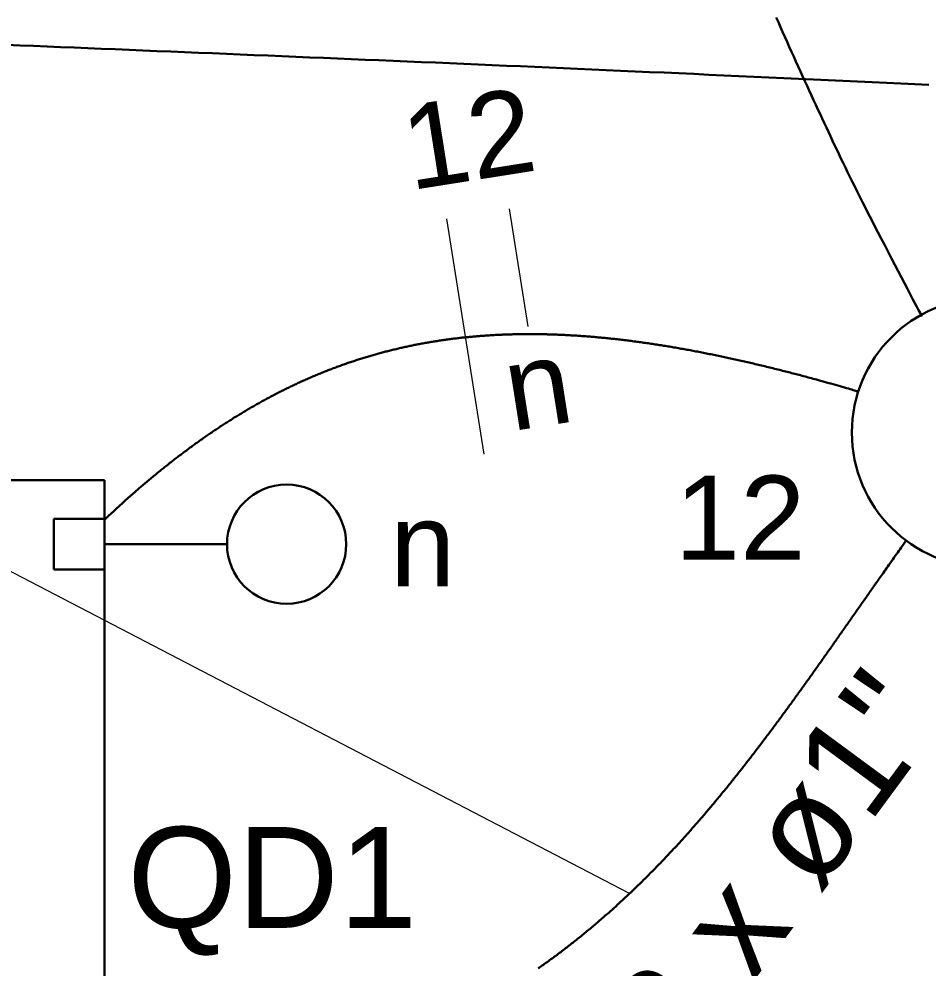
# Model space of a CAD drawing. Header units: millimetres. Extents: x 0 to 55.3, y 20.8 to 61.4.
# Drawn here: x 8.661 to 9.614, y 37.814 to 38.809 of the extents above; entities that cross this region are included whole.
import ezdxf

# ---------------------------------------------------------------- set-up
doc = ezdxf.new("R2010")
doc.units = ezdxf.units.MM
for name, color, linetype, lineweight in [('ARQ_-_ALV_5', 1, 'Continuous', 30), ('EL-Condutos', 4, 'Continuous', 30), ('EL-Fios', 2, 'Continuous', 20), ('EL-Textos_condutos', 2, 'Continuous', 20), ('EL-Textos_fios', 2, 'Continuous', 20), ('EL-Textos_pontos', 2, 'Continuous', 30), ('P-SIMBOL', 3, 'Continuous', 30), ('TE-Condutos', 3, 'Continuous', 30)]:
    doc.layers.add(name, color=color, linetype=linetype, lineweight=lineweight)
doc.styles.add('Arial', font='Arial')

msp = doc.modelspace()

# ---------------------------------------------------------------- linework, layer by layer
at = {"layer": 'ARQ_-_ALV_5'}
for p, q in [((8.750002, 38.325499), (8.600002, 38.325499)), ((8.750002, 36.975499), (8.750002, 38.325499))]:
    msp.add_line(p, q, dxfattribs=at)
at = {"layer": 'EL-Condutos', "linetype": 'Continuous', "flags": 128}
for points in [[(9.607121, 38.497408), (9.606894, 38.497839), (9.606232, 38.499093), (9.605166, 38.501115), (9.603726, 38.503849), (9.601941, 38.50724), (9.599842, 38.511232), (9.597458, 38.515769), (9.594819, 38.520797), (9.591955, 38.526258), (9.588896, 38.532098), (9.585672, 38.538261), (9.582312, 38.544691), (9.578848, 38.551332), (9.575308, 38.55813), (9.571722, 38.565028), (9.568121, 38.571971), (9.564534, 38.578903), (9.560992, 38.585768), (9.557523, 38.592511), (9.554159, 38.599076), (9.55098, 38.605305), (9.547923, 38.611324), (9.544979, 38.617147), (9.542141, 38.622788), (9.5394, 38.628263), (9.536751, 38.633585), (9.534183, 38.638768), (9.53169, 38.643829), (9.529264, 38.64878), (9.526898, 38.653637), (9.524582, 38.658413), (9.52231, 38.663125), (9.520074, 38.667785), (9.517866, 38.672408), (9.515678, 38.67701), (9.513503, 38.681604), (9.511333, 38.686204), (9.509159, 38.690827), (9.506975, 38.695485), (9.504772, 38.700193), (9.502583, 38.704881), (9.50037, 38.709627), (9.498136, 38.714428), (9.495883, 38.719281), (9.493613, 38.724181), (9.491327, 38.729125), (9.489028, 38.734109), (9.486718, 38.739129), (9.484399, 38.744181), (9.482073, 38.749262), (9.479742, 38.754368), (9.477408, 38.759494), (9.475073, 38.764638), (9.472739, 38.769795), (9.470408, 38.774962), (9.468083, 38.780135), (9.465765, 38.78531), (9.463456, 38.790483), (9.461159, 38.795651), (9.458875, 38.800809), (9.456642, 38.805873), (9.454424, 38.810924)], [(9.540041, 38.418719), (9.539891, 38.418762), (9.539456, 38.418888), (9.538754, 38.419091), (9.537805, 38.419365), (9.536628, 38.419705), (9.535243, 38.420105), (9.533669, 38.420559), (9.531926, 38.421061), (9.530032, 38.421606), (9.528008, 38.422188), (9.525872, 38.422802), (9.523645, 38.423441), (9.521344, 38.424099), (9.518991, 38.424772), (9.516604, 38.425453), (9.514203, 38.426137), (9.511806, 38.426818), (9.509434, 38.42749), (9.507106, 38.428148), (9.504841, 38.428786), (9.502723, 38.429379), (9.500678, 38.42995), (9.4987, 38.4305), (9.496785, 38.431029), (9.494927, 38.43154), (9.493122, 38.432034), (9.491365, 38.432512), (9.48965, 38.432977), (9.487974, 38.433428), (9.48633, 38.433868), (9.484714, 38.434299), (9.483121, 38.434721), (9.481546, 38.435136), (9.479984, 38.435546), (9.478431, 38.435952), (9.47688, 38.436355), (9.475328, 38.436757), (9.473768, 38.437159), (9.472198, 38.437563), (9.47061, 38.43797), (9.469054, 38.438369), (9.467478, 38.438771), (9.465885, 38.439177), (9.464275, 38.439586), (9.46265, 38.439998), (9.461011, 38.440413), (9.459359, 38.44083), (9.457696, 38.441248), (9.456023, 38.441667), (9.454341, 38.442088), (9.452651, 38.442509), (9.450955, 38.44293), (9.449254, 38.443351), (9.447549, 38.443771), (9.445842, 38.444191), (9.444133, 38.444609), (9.442424, 38.445025), (9.440716, 38.445439), (9.439011, 38.445851), (9.437309, 38.446259), (9.435666, 38.446652), (9.434027, 38.447042), (9.432392, 38.447429), (9.43076, 38.447813), (9.429132, 38.448194), (9.427507, 38.448573), (9.425885, 38.448949), (9.424266, 38.449322), (9.422648, 38.449693), (9.421032, 38.450062), (9.419418, 38.450429), (9.417804, 38.450793), (9.416192, 38.451155), (9.41458, 38.451516), (9.412968, 38.451874), (9.411356, 38.452231), (9.409744, 38.452585), (9.408131, 38.452938), (9.406516, 38.45329), (9.404901, 38.45364), (9.403333, 38.453978), (9.401764, 38.454315), (9.400194, 38.45465), (9.398622, 38.454983), (9.397049, 38.455316), (9.395474, 38.455646), (9.393898, 38.455976), (9.392322, 38.456303), (9.390744, 38.456629), (9.389165, 38.456954), (9.387586, 38.457277), (9.386005, 38.457598), (9.384424, 38.457917), (9.382843, 38.458234), (9.381261, 38.45855), (9.379678, 38.458864), (9.378095, 38.459176), (9.376512, 38.459486), (9.374929, 38.459794), (9.373345, 38.4601), (9.37181, 38.460394), (9.370275, 38.460687), (9.368739, 38.460978), (9.367203, 38.461267), (9.365668, 38.461554), (9.364132, 38.461839), (9.362596, 38.462123), (9.36106, 38.462404), (9.359524, 38.462683), (9.357987, 38.46296), (9.35645, 38.463236), (9.354913, 38.463509), (9.353376, 38.463781), (9.351838, 38.46405), (9.350301, 38.464317), (9.348762, 38.464583), (9.347224, 38.464846), (9.345685, 38.465108), (9.344146, 38.465367), (9.342606, 38.465625), (9.341111, 38.465872), (9.339616, 38.466118), (9.338121, 38.466362), (9.336625, 38.466605), (9.335128, 38.466845), (9.333632, 38.467083), (9.332135, 38.467319), (9.330638, 38.467553), (9.32914, 38.467785), (9.327642, 38.468015), (9.326143, 38.468243), (9.324645, 38.468469), (9.323146, 38.468693), (9.321646, 38.468915), (9.320146, 38.469135), (9.318646, 38.469353), (9.317146, 38.469568), (9.315645, 38.469782), (9.314145, 38.469993), (9.312643, 38.470202), (9.311185, 38.470403), (9.309726, 38.470602), (9.308266, 38.470799), (9.306807, 38.470994), (9.305347, 38.471187), (9.303887, 38.471378), (9.302427, 38.471566), (9.300966, 38.471753), (9.299506, 38.471937), (9.298045, 38.472119), (9.296583, 38.472299), (9.295122, 38.472477), (9.29366, 38.472652), (9.292198, 38.472826), (9.290735, 38.472997), (9.289273, 38.473166), (9.28781, 38.473333), (9.286347, 38.473497), (9.284883, 38.473659), (9.28342, 38.473819), (9.281996, 38.473973), (9.280571, 38.474124), (9.279147, 38.474273), (9.277722, 38.47442), (9.276297, 38.474565), (9.274872, 38.474707), (9.273447, 38.474848), (9.272021, 38.474986), (9.270595, 38.475121), (9.269169, 38.475255), (9.267743, 38.475386), (9.266316, 38.475515), (9.264889, 38.475642), (9.263462, 38.475766), (9.262035, 38.475888), (9.260608, 38.476008), (9.259181, 38.476125), (9.257753, 38.47624), (9.256325, 38.476353), (9.254897, 38.476463), (9.253505, 38.476568), (9.252113, 38.476671), (9.250722, 38.476772), (9.249329, 38.47687), (9.247937, 38.476966), (9.246545, 38.47706), (9.245152, 38.477151), (9.243759, 38.47724), (9.242367, 38.477326), (9.240974, 38.477411), (9.23958, 38.477493), (9.238187, 38.477572), (9.236794, 38.477649), (9.2354, 38.477724), (9.234007, 38.477796), (9.232613, 38.477866), (9.231219, 38.477933), (9.229825, 38.477998), (9.228431, 38.47806), (9.227036, 38.47812), (9.225675, 38.478177), (9.224314, 38.47823), (9.222953, 38.478282), (9.221591, 38.478331), (9.22023, 38.478377), (9.218868, 38.478421), (9.217507, 38.478463), (9.216145, 38.478502), (9.214783, 38.478539), (9.213421, 38.478573), (9.212059, 38.478605), (9.210697, 38.478634), (9.209335, 38.478661), (9.207973, 38.478686), (9.206611, 38.478707), (9.205249, 38.478727), (9.203887, 38.478743), (9.202524, 38.478758), (9.201162, 38.478769), (9.1998, 38.478778), (9.198467, 38.478785), (9.197135, 38.478789), (9.195802, 38.47879), (9.194469, 38.478789), (9.193136, 38.478785), (9.191804, 38.478779), (9.190471, 38.47877), (9.189138, 38.478759), (9.187806, 38.478745), (9.186473, 38.478729), (9.18514, 38.47871), (9.183808, 38.478689), (9.182475, 38.478665), (9.181143, 38.478638), (9.17981, 38.478609), (9.178478, 38.478577), (9.177146, 38.478543), (9.175814, 38.478506), (9.174482, 38.478466), (9.173149, 38.478424), (9.171843, 38.478379), (9.170537, 38.478333), (9.169231, 38.478283), (9.167925, 38.478232), (9.166619, 38.478177), (9.165313, 38.47812), (9.164007, 38.47806), (9.162702, 38.477998), (9.161396, 38.477933), (9.160091, 38.477866), (9.158786, 38.477795), (9.157481, 38.477723), (9.156176, 38.477647), (9.154871, 38.477569), (9.153567, 38.477488), (9.152262, 38.477405), (9.150958, 38.477318), (9.149654, 38.477229), (9.14835, 38.477138), (9.147047, 38.477043), (9.145765, 38.476948), (9.144483, 38.47685), (9.143201, 38.476749), (9.14192, 38.476646), (9.140639, 38.47654), (9.139358, 38.476431), (9.138078, 38.47632), (9.136797, 38.476206), (9.135517, 38.476089), (9.134237, 38.475969), (9.132957, 38.475847), (9.131678, 38.475722), (9.130399, 38.475595), (9.12912, 38.475464), (9.127842, 38.475331), (9.126563, 38.475195), (9.125285, 38.475057), (9.124008, 38.474916), (9.12273, 38.474772), (9.121453, 38.474625), (9.120194, 38.474477), (9.118934, 38.474327), (9.117675, 38.474174), (9.116417, 38.474018), (9.115159, 38.47386), (9.113901, 38.473699), (9.112643, 38.473535), (9.111386, 38.473369), (9.110129, 38.473199), (9.108873, 38.473027), (9.107617, 38.472852), (9.106361, 38.472675), (9.105106, 38.472494), (9.103851, 38.472311), (9.102597, 38.472126), (9.101343, 38.471937), (9.100089, 38.471746), (9.098836, 38.471551), (9.097583, 38.471354), (9.096331, 38.471155), (9.095092, 38.470954), (9.093853, 38.470751), (9.092615, 38.470545), (9.091377, 38.470336), (9.09014, 38.470125), (9.088903, 38.469911), (9.087667, 38.469694), (9.086431, 38.469474), (9.085195, 38.469251), (9.083961, 38.469026), (9.082726, 38.468798), (9.081492, 38.468567), (9.080259, 38.468333), (9.079026, 38.468097), (9.077794, 38.467858), (9.076562, 38.467616), (9.075331, 38.467371), (9.074101, 38.467124), (9.072871, 38.466873), (9.071641, 38.46662), (9.070421, 38.466366), (9.0692, 38.466109), (9.067981, 38.465849), (9.066762, 38.465586), (9.065544, 38.465321), (9.064326, 38.465053), (9.063109, 38.464782), (9.061893, 38.464508), (9.060677, 38.464232), (9.059462, 38.463953), (9.058247, 38.463671), (9.057033, 38.463386), (9.05582, 38.463098), (9.054607, 38.462808), (9.053396, 38.462515), (9.052184, 38.462219), (9.050974, 38.461921), (9.049764, 38.461619), (9.048555, 38.461315), (9.047346, 38.461008), (9.046142, 38.460699), (9.044939, 38.460387), (9.043736, 38.460073), (9.042534, 38.459756), (9.041333, 38.459436), (9.040133, 38.459113), (9.038933, 38.458787), (9.037734, 38.458459), (9.036536, 38.458128), (9.035338, 38.457794), (9.034142, 38.457458), (9.032946, 38.457119), (9.031751, 38.456777), (9.030556, 38.456432), (9.029363, 38.456084), (9.02817, 38.455734), (9.026978, 38.455381), (9.025787, 38.455025), (9.024597, 38.454666), (9.023408, 38.454305), (9.022218, 38.453941), (9.02103, 38.453574), (9.019842, 38.453204), (9.018655, 38.452831), (9.017469, 38.452456), (9.016284, 38.452078), (9.0151, 38.451697), (9.013916, 38.451313), (9.012734, 38.450927), (9.011552, 38.450538), (9.010372, 38.450146), (9.009192, 38.449752), (9.008013, 38.449355), (9.006835, 38.448955), (9.005658, 38.448552), (9.004482, 38.448147), (9.003307, 38.447739), (9.002133, 38.447328), (9.000959, 38.446915), (8.999787, 38.446499), (8.998611, 38.446078), (8.997435, 38.445655), (8.99626, 38.445229), (8.995087, 38.4448), (8.993914, 38.444368), (8.992742, 38.443934), (8.991572, 38.443497), (8.990402, 38.443058), (8.989233, 38.442615), (8.988066, 38.442171), (8.986899, 38.441723), (8.985734, 38.441273), (8.984569, 38.44082), (8.983406, 38.440364), (8.982243, 38.439906), (8.981082, 38.439445), (8.979921, 38.438982), (8.978762, 38.438516), (8.977604, 38.438047), (8.976446, 38.437576), (8.975281, 38.437098), (8.974116, 38.436617), (8.972953, 38.436134), (8.971791, 38.435649), (8.97063, 38.43516), (8.96947, 38.434669), (8.968311, 38.434176), (8.967153, 38.433679), (8.965996, 38.433181), (8.96484, 38.432679), (8.963686, 38.432175), (8.962533, 38.431668), (8.961381, 38.431159), (8.960229, 38.430647), (8.95908, 38.430133), (8.957931, 38.429616), (8.956783, 38.429097), (8.955637, 38.428575), (8.954491, 38.42805), (8.953347, 38.427523), (8.952191, 38.426987), (8.951036, 38.426449), (8.949882, 38.425908), (8.948729, 38.425365), (8.947578, 38.424819), (8.946427, 38.42427), (8.945278, 38.423719), (8.94413, 38.423165), (8.942984, 38.422609), (8.941838, 38.422051), (8.940694, 38.421489), (8.939551, 38.420926), (8.938409, 38.42036), (8.937269, 38.419791), (8.936129, 38.41922), (8.934991, 38.418647), (8.933854, 38.418071), (8.932719, 38.417492), (8.931584, 38.416911), (8.930451, 38.416328), (8.929303, 38.415734), (8.928155, 38.415137), (8.927009, 38.414537), (8.925864, 38.413935), (8.92472, 38.413331), (8.923578, 38.412724), (8.922437, 38.412115), (8.921297, 38.411503), (8.920158, 38.410889), (8.919021, 38.410273), (8.917885, 38.409654), (8.916751, 38.409033), (8.915617, 38.408409), (8.914485, 38.407783), (8.913355, 38.407155), (8.912225, 38.406524), (8.911097, 38.405891), (8.90997, 38.405255), (8.908845, 38.404618), (8.907721, 38.403977), (8.906577, 38.403323), (8.905435, 38.402667), (8.904295, 38.402008), (8.903156, 38.401347), (8.902018, 38.400683), (8.900881, 38.400017), (8.899746, 38.399349), (8.898613, 38.398679), (8.89748, 38.398006), (8.896349, 38.397331), (8.89522, 38.396654), (8.894092, 38.395974), (8.892965, 38.395292), (8.891839, 38.394608), (8.890715, 38.393922), (8.889593, 38.393233), (8.888472, 38.392543), (8.887352, 38.39185), (8.886233, 38.391155), (8.885117, 38.390458), (8.883978, 38.389744), (8.88284, 38.389028), (8.881704, 38.38831), (8.88057, 38.387589), (8.879437, 38.386867), (8.878305, 38.386142), (8.877175, 38.385414), (8.876046, 38.384685), (8.874918, 38.383953), (8.873792, 38.383219), (8.872667, 38.382483), (8.871544, 38.381745), (8.870422, 38.381004), (8.869301, 38.380261), (8.868181, 38.379516), (8.867063, 38.378769), (8.865945, 38.378019), (8.864829, 38.377268), (8.863715, 38.376513), (8.862601, 38.375757), (8.861463, 38.374981), (8.860325, 38.374202), (8.85919, 38.373421), (8.858055, 38.372638), (8.856922, 38.371853), (8.855791, 38.371065), (8.854661, 38.370276), (8.853533, 38.369485), (8.852406, 38.368692), (8.851281, 38.367897), (8.850158, 38.3671), (8.849036, 38.366302), (8.847917, 38.365502), (8.846799, 38.3647), (8.845683, 38.363897), (8.84457, 38.363093), (8.843458, 38.362287), (8.842348, 38.36148), (8.841241, 38.360671), (8.840136, 38.359861), (8.839005, 38.35903), (8.837876, 38.358197), (8.836749, 38.357362), (8.835623, 38.356526), (8.834499, 38.355688), (8.833377, 38.354848), (8.832256, 38.354005), (8.831135, 38.35316), (8.830015, 38.352312), (8.828896, 38.351462), (8.827777, 38.350608), (8.826658, 38.349751), (8.825539, 38.348891), (8.824419, 38.348027), (8.823299, 38.34716), (8.822178, 38.346288), (8.821057, 38.345412), (8.819933, 38.344532), (8.818809, 38.343648), (8.817683, 38.342758), (8.816524, 38.341839), (8.815363, 38.340916), (8.814203, 38.33999), (8.813043, 38.33906), (8.811884, 38.338128), (8.810728, 38.337195), (8.809574, 38.336262), (8.808424, 38.335329), (8.807278, 38.334397), (8.806138, 38.333466), (8.805003, 38.332539), (8.803876, 38.331614), (8.802756, 38.330694), (8.801645, 38.329779), (8.800544, 38.328869), (8.799452, 38.327966), (8.798371, 38.32707), (8.797302, 38.326183), (8.796246, 38.325304), (8.795203, 38.324434), (8.794144, 38.32355), (8.793097, 38.322673), (8.792058, 38.321802), (8.791025, 38.320932), (8.789994, 38.320062), (8.788962, 38.319188), (8.787927, 38.318307), (8.786884, 38.317416), (8.785831, 38.316512), (8.784764, 38.315593), (8.783681, 38.314655), (8.782578, 38.313695), (8.781452, 38.31271), (8.780299, 38.311698), (8.779118, 38.310655), (8.777904, 38.309578), (8.776654, 38.308465), (8.775365, 38.307313), (8.774035, 38.306117), (8.772659, 38.304877), (8.771194, 38.30355), (8.769689, 38.302183), (8.768158, 38.300789), (8.766613, 38.299377), (8.765065, 38.297961), (8.763528, 38.296552), (8.762014, 38.295162), (8.760535, 38.293801), (8.759103, 38.292482), (8.757731, 38.291217), (8.756431, 38.290017), (8.755216, 38.288894), (8.754097, 38.287859), (8.753087, 38.286924), (8.752199, 38.286101), (8.751445, 38.285402), (8.750837, 38.284838), (8.750387, 38.28442), (8.750108, 38.284161), (8.750012, 38.284072)], [(9.204987, 37.813652), (9.206313, 37.814584), (9.207637, 37.815518), (9.208959, 37.816455), (9.210279, 37.817394), (9.211597, 37.818337), (9.212914, 37.819282), (9.214228, 37.820229), (9.215541, 37.821179), (9.216851, 37.822132), (9.21816, 37.823088), (9.219467, 37.824046), (9.220755, 37.824995), (9.222042, 37.825946), (9.223326, 37.8269), (9.224609, 37.827856), (9.22589, 37.828815), (9.227169, 37.829776), (9.228446, 37.83074), (9.229721, 37.831707), (9.230994, 37.832676), (9.232266, 37.833647), (9.233535, 37.834621), (9.234803, 37.835597), (9.236068, 37.836576), (9.237332, 37.837558), (9.238594, 37.838542), (9.239854, 37.839528), (9.241111, 37.840517), (9.242367, 37.841508), (9.243621, 37.842502), (9.244874, 37.843498), (9.246112, 37.844486), (9.247348, 37.845477), (9.248582, 37.846471), (9.249814, 37.847467), (9.251045, 37.848465), (9.252273, 37.849465), (9.2535, 37.850468), (9.254724, 37.851473), (9.255947, 37.85248), (9.257168, 37.85349), (9.258387, 37.854502), (9.259604, 37.855516), (9.26082, 37.856533), (9.262033, 37.857552), (9.263244, 37.858573), (9.264454, 37.859596), (9.265662, 37.860622), (9.266867, 37.86165), (9.268071, 37.86268), (9.269273, 37.863712), (9.270465, 37.864739), (9.271654, 37.865768), (9.272842, 37.866799), (9.274028, 37.867833), (9.275212, 37.868869), (9.276394, 37.869906), (9.277574, 37.870946), (9.278753, 37.871988), (9.279929, 37.873032), (9.281104, 37.874079), (9.282277, 37.875127), (9.283448, 37.876177), (9.284617, 37.87723), (9.285784, 37.878284), (9.28695, 37.879341), (9.288113, 37.880399), (9.289275, 37.88146), (9.290435, 37.882523), (9.291593, 37.883587), (9.292749, 37.884654), (9.293898, 37.885717), (9.295045, 37.886783), (9.29619, 37.887851), (9.297334, 37.88892), (9.298475, 37.889992), (9.299615, 37.891065), (9.300753, 37.89214), (9.30189, 37.893218), (9.303024, 37.894297), (9.304157, 37.895378), (9.305288, 37.896461), (9.306417, 37.897545), (9.307544, 37.898632), (9.308669, 37.89972), (9.309793, 37.900811), (9.310915, 37.901903), (9.312035, 37.902997), (9.313153, 37.904093), (9.31427, 37.90519), (9.315385, 37.906289), (9.316495, 37.907388), (9.317604, 37.908488), (9.318711, 37.90959), (9.319816, 37.910694), (9.320919, 37.9118), (9.322021, 37.912907), (9.323121, 37.914016), (9.324219, 37.915126), (9.325316, 37.916239), (9.32641, 37.917353), (9.327503, 37.918469), (9.328595, 37.919586), (9.329684, 37.920705), (9.330772, 37.921826), (9.331859, 37.922948), (9.332943, 37.924072), (9.334026, 37.925198), (9.335107, 37.926325), (9.336187, 37.927454), (9.337265, 37.928584), (9.33834, 37.929716), (9.339415, 37.930849), (9.340487, 37.931984), (9.341558, 37.93312), (9.342627, 37.934258), (9.343695, 37.935397), (9.34476, 37.936538), (9.345825, 37.93768), (9.346887, 37.938824), (9.347949, 37.93997), (9.349008, 37.941116), (9.350066, 37.942265), (9.351122, 37.943415), (9.352177, 37.944566), (9.35323, 37.945719), (9.354281, 37.946873), (9.355331, 37.948028), (9.35638, 37.949185), (9.357427, 37.950344), (9.358472, 37.951503), (9.359517, 37.952666), (9.360561, 37.953831), (9.361603, 37.954996), (9.362643, 37.956163), (9.363683, 37.957331), (9.36472, 37.958501), (9.365756, 37.959672), (9.366791, 37.960845), (9.367824, 37.962018), (9.368855, 37.963193), (9.369885, 37.964369), (9.370914, 37.965547), (9.371941, 37.966726), (9.372967, 37.967906), (9.373991, 37.969087), (9.375014, 37.97027), (9.376035, 37.971454), (9.377055, 37.972639), (9.378073, 37.973825), (9.37909, 37.975013), (9.380109, 37.976205), (9.381126, 37.977399), (9.382142, 37.978594), (9.383157, 37.979789), (9.38417, 37.980987), (9.385181, 37.982185), (9.386192, 37.983384), (9.387201, 37.984585), (9.388208, 37.985786), (9.389214, 37.986989), (9.390219, 37.988193), (9.391223, 37.989398), (9.392225, 37.990605), (9.393226, 37.991812), (9.394225, 37.99302), (9.395224, 37.99423), (9.396221, 37.99544), (9.397216, 37.996652), (9.398211, 37.997864), (9.399204, 37.999078), (9.4002, 38.000298), (9.401195, 38.001519), (9.402189, 38.002741), (9.403181, 38.003964), (9.404172, 38.005188), (9.405162, 38.006413), (9.406151, 38.007639), (9.407138, 38.008866), (9.408125, 38.010095), (9.40911, 38.011323), (9.410093, 38.012553), (9.411076, 38.013784), (9.412058, 38.015016), (9.413038, 38.016249), (9.414017, 38.017483), (9.414995, 38.018717), (9.415972, 38.019953), (9.416948, 38.021189), (9.417923, 38.022426), (9.418896, 38.023664), (9.419874, 38.02491), (9.420851, 38.026157), (9.421826, 38.027405), (9.422801, 38.028653), (9.423774, 38.029902), (9.424746, 38.031153), (9.425718, 38.032404), (9.426688, 38.033655), (9.427657, 38.034908), (9.428625, 38.036161), (9.429592, 38.037416), (9.430558, 38.038671), (9.431523, 38.039926), (9.432487, 38.041183), (9.43345, 38.04244), (9.434412, 38.043698), (9.435373, 38.044957), (9.436333, 38.046216), (9.437292, 38.047477), (9.438251, 38.048738), (9.439214, 38.050008), (9.440177, 38.051278), (9.441138, 38.052549), (9.442099, 38.053821), (9.443059, 38.055094), (9.444017, 38.056368), (9.444975, 38.057642), (9.445932, 38.058916), (9.446889, 38.060192), (9.447844, 38.061468), (9.448798, 38.062745), (9.449752, 38.064022), (9.450705, 38.0653), (9.451657, 38.066579), (9.452608, 38.067858), (9.453558, 38.069138), (9.454507, 38.070418), (9.455456, 38.071699), (9.456404, 38.072981), (9.457351, 38.074263), (9.458305, 38.075556), (9.459257, 38.076848), (9.460209, 38.078142), (9.46116, 38.079436), (9.462111, 38.080731), (9.463061, 38.082026), (9.464009, 38.083321), (9.464958, 38.084618), (9.465905, 38.085914), (9.466852, 38.087211), (9.467798, 38.088509), (9.468743, 38.089807), (9.469688, 38.091106), (9.470632, 38.092405), (9.471575, 38.093704), (9.472518, 38.095004), (9.47346, 38.096304), (9.474401, 38.097604), (9.475342, 38.098905), (9.476282, 38.100207), (9.477229, 38.101519), (9.478175, 38.102831), (9.479121, 38.104144), (9.480066, 38.105458), (9.48101, 38.106771), (9.481954, 38.108085), (9.482898, 38.1094), (9.483841, 38.110715), (9.484783, 38.11203), (9.485725, 38.113346), (9.486667, 38.114663), (9.487608, 38.11598), (9.488549, 38.117297), (9.489489, 38.118615), (9.490429, 38.119933), (9.491369, 38.121252), (9.492309, 38.122572), (9.493248, 38.123892), (9.494187, 38.125212), (9.495126, 38.126534), (9.496073, 38.127867), (9.497019, 38.129201), (9.497966, 38.130535), (9.498912, 38.13187), (9.499857, 38.133205), (9.500802, 38.13454), (9.501747, 38.135875), (9.502691, 38.137211), (9.503635, 38.138546), (9.504578, 38.139881), (9.505521, 38.141216), (9.506462, 38.142551), (9.507403, 38.143885), (9.508344, 38.145219), (9.509283, 38.146553), (9.510222, 38.147886), (9.51116, 38.149218), (9.512097, 38.150549), (9.513032, 38.15188), (9.513967, 38.153209), (9.51491, 38.15455), (9.515851, 38.155891), (9.516792, 38.157231), (9.517733, 38.15857), (9.518673, 38.15991), (9.519613, 38.16125), (9.520554, 38.162591), (9.521495, 38.163932), (9.522436, 38.165275), (9.523378, 38.166619), (9.524321, 38.167965), (9.525266, 38.169313), (9.526212, 38.170663), (9.527159, 38.172016), (9.528108, 38.173371), (9.52906, 38.174729), (9.530013, 38.176091), (9.530969, 38.177457), (9.531928, 38.178826), (9.53289, 38.1802), (9.533864, 38.181591), (9.53484, 38.182986), (9.535818, 38.184383), (9.536797, 38.185782), (9.537776, 38.18718), (9.538755, 38.188578), (9.539732, 38.189974), (9.540707, 38.191368), (9.54168, 38.192757), (9.542649, 38.194141), (9.543613, 38.195519), (9.544573, 38.19689), (9.545526, 38.198253), (9.546473, 38.199606), (9.547413, 38.200949), (9.548345, 38.20228), (9.549268, 38.203599), (9.550181, 38.204904), (9.551084, 38.206195), (9.551977, 38.20747), (9.552866, 38.208742), (9.553747, 38.210001), (9.554622, 38.211251), (9.555493, 38.212496), (9.556363, 38.213739), (9.557236, 38.214986), (9.558115, 38.216239), (9.559001, 38.217503), (9.559898, 38.218783), (9.560809, 38.220081), (9.561737, 38.221402), (9.562684, 38.22275), (9.563654, 38.224129), (9.564649, 38.225543), (9.565672, 38.226996), (9.566726, 38.228492), (9.567815, 38.230035), (9.56894, 38.231629), (9.570105, 38.233278), (9.571312, 38.234986), (9.572576, 38.236774), (9.573876, 38.23861), (9.575201, 38.24048), (9.576539, 38.242369), (9.577881, 38.244262), (9.579214, 38.246143), (9.580529, 38.247997), (9.581814, 38.249808), (9.583059, 38.251562), (9.584253, 38.253244), (9.585384, 38.254838), (9.586443, 38.256328), (9.587417, 38.2577), (9.588297, 38.258939), (9.589072, 38.260029), (9.589729, 38.260955), (9.59026, 38.261701), (9.590652, 38.262253), (9.590896, 38.262596), (9.590979, 38.262714)]]:
    msp.add_lwpolyline(points, dxfattribs=at)
at = {"layer": 'EL-Fios'}
for p, q in [((9.194352, 38.486649), (9.174852, 38.610099)), ((9.148152, 38.352799), (9.109102, 38.599749))]:
    msp.add_line(p, q, dxfattribs=at)
at = {"layer": 'EL-Textos_fios'}
msp.add_line((9.300552, 37.891949), (8.409752, 38.355399), dxfattribs=at)
at = {"layer": 'P-SIMBOL'}
for p, q in [((8.697102, 38.231899), (8.697102, 38.284899)), ((8.697102, 38.284899), (8.750102, 38.284899)), ((8.750102, 38.284899), (8.750102, 38.231899)), ((8.878602, 38.258399), (8.750102, 38.258399)), ((8.750102, 38.231899), (8.697102, 38.231899))]:
    msp.add_line(p, q, dxfattribs=at)
for centre, radius in [((9.675002, 38.375499), 0.14125), ((8.941102, 38.258399), 0.0625)]:
    msp.add_circle(centre, radius, dxfattribs=at)
at = {"layer": 'TE-Condutos', "linetype": 'Continuous', "flags": 128}
msp.add_lwpolyline([(8.647503, 38.782085), (8.661666, 38.781516), (8.67583, 38.780945), (8.689997, 38.780373), (8.704166, 38.779801), (8.718337, 38.779227), (8.732511, 38.778652), (8.746688, 38.778076), (8.761267, 38.777482), (8.775848, 38.776887), (8.790431, 38.776291), (8.805014, 38.775694), (8.819598, 38.775096), (8.834181, 38.774496), (8.848763, 38.773895), (8.863343, 38.773294), (8.877919, 38.772691), (8.892492, 38.772087), (8.90706, 38.771482), (8.921623, 38.770876), (8.93618, 38.770269), (8.95073, 38.769662), (8.965272, 38.769053), (8.979806, 38.768443), (8.99433, 38.767833), (9.008845, 38.767221), (9.023348, 38.766609), (9.03784, 38.765996), (9.052709, 38.765366), (9.067568, 38.764734), (9.08242, 38.764102), (9.097268, 38.763468), (9.112116, 38.762833), (9.126965, 38.762195), (9.14182, 38.761556), (9.156682, 38.760915), (9.171557, 38.760272), (9.186445, 38.759626), (9.201351, 38.758977), (9.216278, 38.758325), (9.231228, 38.757671), (9.246204, 38.757013), (9.261211, 38.756352), (9.27625, 38.755687), (9.291325, 38.755019), (9.306438, 38.754346), (9.321594, 38.75367), (9.336794, 38.752989), (9.352434, 38.752286), (9.368112, 38.751579), (9.383816, 38.750868), (9.399536, 38.750155), (9.415259, 38.74944), (9.430973, 38.748722), (9.446667, 38.748004), (9.462328, 38.747286), (9.477945, 38.746568), (9.493505, 38.74585), (9.508998, 38.745135), (9.524411, 38.744421), (9.539732, 38.743711), (9.554949, 38.743004), (9.570052, 38.7423), (9.585026, 38.741602), (9.599862, 38.740909), (9.614547, 38.740222)], dxfattribs=at)

# ---------------------------------------------------------------- texts
at = {"layer": 'EL-Textos_condutos', "insert": (9.496374, 37.884239), "char_height": 0.1059, "width": 0.88956, "attachment_point": 8, "rotation": 53.594472, "line_spacing_factor": 0.798, "style": 'Arial'}
msp.add_mtext('2 x ø1"', dxfattribs=at)
at = {"layer": 'EL-Textos_fios', "char_height": 0.08825, "attachment_point": 8, "rotation": 8.989708, "line_spacing_factor": 0.798, "style": 'Arial'}
for s, insert, width in [('12', (9.138452, 38.640264), 0.2118), ('n', (9.210952, 38.382264), 0.1059)]:
    msp.add_mtext(s, dxfattribs=dict(at, insert=insert, width=width))
at = {"layer": 'EL-Textos_pontos', "line_spacing_factor": 0.798, "style": 'Arial'}
for s, insert, char_height, width, attachment_point in [('12', (9.416502, 38.242121), 0.08825, 0.2118, 8), ('n', (9.049502, 38.214121), 0.08825, 0.1059, 7), ('QD1', (8.774002, 37.826946), 0.1059, 0.38124, 7)]:
    msp.add_mtext(s, dxfattribs=dict(at, insert=insert, char_height=char_height, width=width, attachment_point=attachment_point))

doc.saveas('drawing.dxf')
